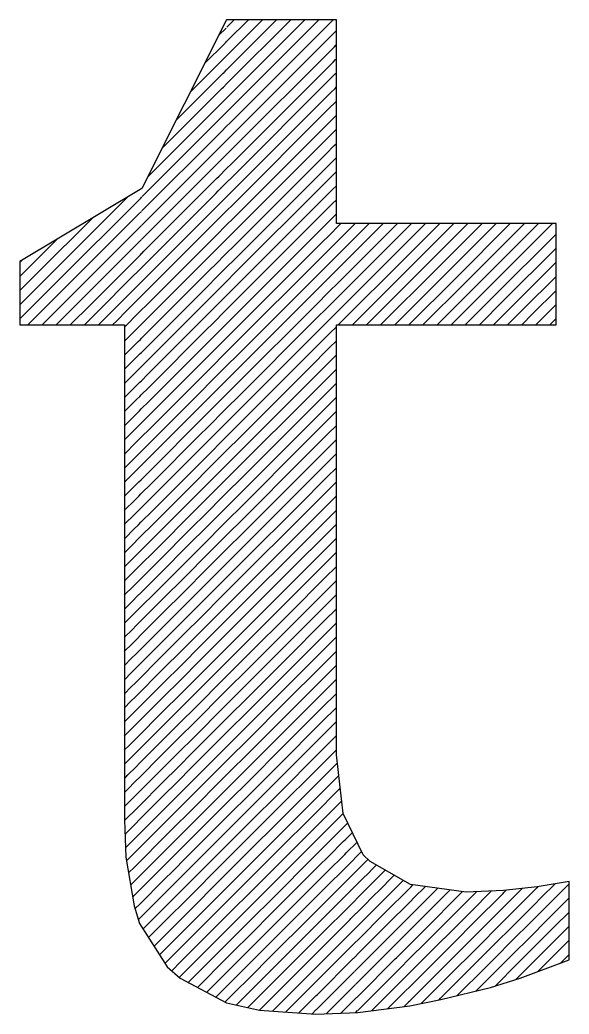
# Model space of a CAD drawing. Header units: metres. Extents: x 0 to 7795, y 0 to 4205.
# Drawn here: x 7338.15 to 7351.91, y 698.13 to 723.06 of the extents above; entities that cross this region are included whole.
import ezdxf

# ---------------------------------------------------------------- set-up
doc = ezdxf.new("R2010")
doc.units = ezdxf.units.M
doc.layers.add('MTH-CARIMBO-TXT1', color=1, linetype='Continuous')

msp = doc.modelspace()

# ---------------------------------------------------------------- linework, layer by layer
at = {"layer": 'MTH-CARIMBO-TXT1', "linetype": 'Continuous'}
for p, q in [((7343.331506, 722.869915), (7343.517215, 723.055624)), ((7343.342835, 722.52769), (7343.870768, 723.055624)), ((7343.354163, 722.185465), (7344.224322, 723.055624)), ((7343.365492, 721.843241), (7344.577875, 723.055624)), ((7343.37682, 721.501016), (7344.931429, 723.055624)), ((7343.388149, 721.158791), (7345.284982, 723.055624)), ((7343.399477, 720.816566), (7345.638535, 723.055624)), ((7343.410806, 720.474341), (7345.992089, 723.055624)), ((7343.131759, 722.670168), (7343.312503, 722.850912)), ((7343.422134, 720.132116), (7346.055424, 722.765406)), ((7346.055424, 722.765406), (7346.07233, 722.782312)), ((7342.774991, 721.959847), (7343.288811, 722.473666)), ((7343.297541, 722.482397), (7343.325359, 722.510215)), ((7343.325359, 722.510215), (7343.342835, 722.52769)), ((7343.433463, 719.789891), (7346.025617, 722.382045)), ((7346.025617, 722.382045), (7346.064854, 722.421283)), ((7346.064854, 722.421283), (7346.077989, 722.434417)), ((7343.279509, 722.110811), (7343.325359, 722.156661)), ((7343.325359, 722.156661), (7343.354163, 722.185465)), ((7342.418224, 721.249526), (7343.265119, 722.096421)), ((7343.265119, 722.096421), (7343.279509, 722.110811)), ((7343.444791, 719.447666), (7345.99581, 721.998685)), ((7345.99581, 721.998685), (7346.057379, 722.060254)), ((7346.057379, 722.060254), (7346.077989, 722.080864)), ((7342.061456, 720.539205), (7343.241427, 721.719176)), ((7343.241427, 721.719176), (7343.261476, 721.739225)), ((7343.261476, 721.739225), (7343.325359, 721.803108)), ((7343.325359, 721.803108), (7343.365492, 721.843241)), ((7345.966002, 721.615324), (7346.049904, 721.699226)), ((7346.049904, 721.699226), (7346.077989, 721.72731)), ((7343.243444, 721.367639), (7343.325359, 721.449554)), ((7343.325359, 721.449554), (7343.37682, 721.501016)), ((7343.456119, 719.105441), (7345.966002, 721.615324)), ((7341.704689, 719.828884), (7343.217736, 721.341931)), ((7343.217736, 721.341931), (7343.243444, 721.367639)), ((7343.325359, 721.096001), (7343.388149, 721.158791)), ((7343.467448, 718.763216), (7345.936195, 721.231964)), ((7345.936195, 721.231964), (7346.042429, 721.338197)), ((7346.042429, 721.338197), (7346.077989, 721.373757)), ((7341.347921, 719.118563), (7343.194044, 720.964686)), ((7343.194044, 720.964686), (7343.225412, 720.996054)), ((7343.225412, 720.996054), (7343.325359, 721.096001)), ((7345.906388, 720.848603), (7346.034953, 720.977168)), ((7346.034953, 720.977168), (7346.077989, 721.020204)), ((7343.207379, 720.624468), (7343.325359, 720.742448)), ((7343.325359, 720.742448), (7343.399477, 720.816566)), ((7343.478776, 718.420991), (7345.906388, 720.848603)), ((7346.027478, 720.616139), (7346.077989, 720.66665)), ((7341.21013, 718.627218), (7343.170352, 720.587441)), ((7343.170352, 720.587441), (7343.207379, 720.624468)), ((7343.189347, 720.252882), (7343.325359, 720.388894)), ((7343.325359, 720.388894), (7343.410806, 720.474341)), ((7343.490105, 718.078766), (7345.876581, 720.465243)), ((7345.876581, 720.465243), (7346.027478, 720.616139)), ((7341.221199, 718.284735), (7343.146661, 720.210196)), ((7343.146661, 720.210196), (7343.189347, 720.252882)), ((7343.325359, 720.035341), (7343.422134, 720.132116)), ((7345.846774, 720.081882), (7346.020003, 720.255111)), ((7346.020003, 720.255111), (7346.077989, 720.313097)), ((7343.122969, 719.832951), (7343.171314, 719.881296)), ((7343.171314, 719.881296), (7343.325359, 720.035341)), ((7343.501433, 717.736541), (7345.846774, 720.081882)), ((7345.816967, 719.698522), (7346.012527, 719.894082)), ((7346.012527, 719.894082), (7346.077989, 719.959544)), ((7341.232269, 717.942251), (7343.122969, 719.832951)), ((7343.153282, 719.50971), (7343.325359, 719.681787)), ((7343.325359, 719.681787), (7343.433463, 719.789891)), ((7343.512762, 717.394316), (7345.816967, 719.698522)), ((7341.243338, 717.599767), (7343.099277, 719.455706)), ((7343.099277, 719.455706), (7343.153282, 719.50971)), ((7343.325359, 719.328234), (7343.444791, 719.447666)), ((7345.78716, 719.315161), (7346.005052, 719.533053)), ((7346.005052, 719.533053), (7346.077989, 719.60599)), ((7343.075585, 719.07846), (7343.13525, 719.138125)), ((7343.13525, 719.138125), (7343.325359, 719.328234)), ((7343.52409, 717.052092), (7345.78716, 719.315161)), ((7345.757353, 718.931801), (7345.997577, 719.172025)), ((7345.997577, 719.172025), (7346.077989, 719.252437)), ((7341.254408, 717.257283), (7343.075585, 719.07846)), ((7343.117217, 718.766539), (7343.325359, 718.974681)), ((7343.325359, 718.974681), (7343.456119, 719.105441)), ((7343.535419, 716.709867), (7345.757353, 718.931801)), ((7345.990102, 718.810996), (7346.077989, 718.898883)), ((7341.265477, 716.914799), (7343.051894, 718.701215)), ((7343.051894, 718.701215), (7343.117217, 718.766539)), ((7343.325359, 718.621127), (7343.467448, 718.763216)), ((7345.727546, 718.54844), (7345.990102, 718.810996)), ((7338.817801, 716.588443), (7340.845839, 718.616481)), ((7339.037969, 716.455057), (7341.172509, 718.589597)), ((7341.172509, 718.589597), (7341.198377, 718.615465)), ((7343.028202, 718.32397), (7343.099185, 718.394953)), ((7343.099185, 718.394953), (7343.325359, 718.621127)), ((7343.325359, 718.267574), (7343.478776, 718.420991)), ((7343.546747, 716.367642), (7345.727546, 718.54844)), ((7345.697739, 718.16508), (7345.982626, 718.449967)), ((7345.982626, 718.449967), (7346.077989, 718.54533)), ((7339.258136, 716.321671), (7341.120382, 718.183918)), ((7341.120382, 718.183918), (7341.189703, 718.253238)), ((7341.201779, 718.265315), (7341.221199, 718.284735)), ((7341.276547, 716.572315), (7343.028202, 718.32397)), ((7343.081152, 718.023367), (7343.325359, 718.267574)), ((7343.558076, 716.025417), (7345.697739, 718.16508)), ((7345.975151, 718.088939), (7346.077989, 718.191777)), ((7338.597634, 716.721829), (7339.961956, 718.086151)), ((7341.068256, 717.778238), (7341.181029, 717.891011)), ((7341.181029, 717.891011), (7341.193684, 717.903666)), ((7341.200676, 717.910658), (7341.232269, 717.942251)), ((7341.287616, 716.229831), (7343.00451, 717.946725)), ((7343.00451, 717.946725), (7343.081152, 718.023367)), ((7343.06312, 717.651781), (7343.325359, 717.91402)), ((7343.325359, 717.91402), (7343.490105, 718.078766)), ((7345.667932, 717.781719), (7345.975151, 718.088939)), ((7346.077989, 717.838223), (7346.155678, 717.915912)), ((7346.155678, 717.915912), (7346.191555, 717.951789)), ((7346.397539, 717.80422), (7346.545108, 717.951789)), ((7346.639399, 717.692527), (7346.898662, 717.951789)), ((7346.88126, 717.580834), (7347.252215, 717.951789)), ((7347.123121, 717.469142), (7347.605769, 717.951789)), ((7347.364982, 717.357449), (7347.959322, 717.951789)), ((7347.606842, 717.245756), (7348.312875, 717.951789)), ((7347.848703, 717.134064), (7348.666429, 717.951789)), ((7348.090564, 717.022371), (7349.019982, 717.951789)), ((7348.332425, 716.910678), (7349.373536, 717.951789)), ((7348.574285, 716.798986), (7349.727089, 717.951789)), ((7348.816146, 716.687293), (7350.080642, 717.951789)), ((7349.058007, 716.575601), (7350.434196, 717.951789)), ((7349.299868, 716.463908), (7350.787749, 717.951789)), ((7349.541728, 716.352215), (7351.141303, 717.951789)), ((7349.783589, 716.240523), (7351.494856, 717.951789)), ((7339.478303, 716.188285), (7341.068256, 717.778238)), ((7342.980819, 717.56948), (7343.06312, 717.651781)), ((7343.325359, 717.560467), (7343.501433, 717.736541)), ((7343.569404, 715.683192), (7345.667932, 717.781719)), ((7345.638124, 717.398359), (7345.967676, 717.72791)), ((7345.967676, 717.72791), (7346.077989, 717.838223)), ((7346.077989, 717.48467), (7346.397539, 717.80422)), ((7346.077989, 717.131116), (7346.639399, 717.692527)), ((7350.02545, 716.12883), (7351.583249, 717.686629)), ((7338.377467, 716.855216), (7339.078072, 717.555821)), ((7341.016129, 717.372558), (7341.172356, 717.528784)), ((7341.172356, 717.528784), (7341.189887, 717.546315)), ((7341.199572, 717.556), (7341.243338, 717.599767)), ((7341.298686, 715.887347), (7342.980819, 717.56948)), ((7343.045088, 717.280196), (7343.325359, 717.560467)), ((7343.325359, 717.206914), (7343.512762, 717.394316)), ((7343.580733, 715.340967), (7345.638124, 717.398359)), ((7345.9602, 717.366881), (7346.077989, 717.48467)), ((7346.077989, 716.777563), (7346.88126, 717.580834)), ((7346.077989, 716.42401), (7347.123121, 717.469142)), ((7339.698471, 716.054899), (7341.016129, 717.372558)), ((7340.964003, 716.966878), (7341.163682, 717.166557)), ((7341.163682, 717.166557), (7341.186089, 717.188964)), ((7341.186089, 717.188964), (7341.198468, 717.201343)), ((7341.198468, 717.201343), (7341.254408, 717.257283)), ((7341.309755, 715.544864), (7342.957127, 717.192235)), ((7342.957127, 717.192235), (7343.045088, 717.280196)), ((7343.027055, 716.90861), (7343.325359, 717.206914)), ((7345.608317, 717.014998), (7345.9602, 717.366881)), ((7346.077989, 716.070456), (7347.364982, 717.357449)), ((7346.077989, 715.716903), (7347.606842, 717.245756)), ((7350.267311, 716.017137), (7351.583249, 717.333075)), ((7338.145063, 716.976365), (7338.157299, 716.988602)), ((7338.157299, 716.988602), (7338.194189, 717.025491)), ((7339.918638, 715.921513), (7340.964003, 716.966878)), ((7341.197365, 716.846686), (7341.265477, 716.914799)), ((7342.933435, 716.81499), (7343.027055, 716.90861)), ((7343.325359, 716.85336), (7343.52409, 717.052092)), ((7343.592061, 714.998742), (7345.608317, 717.014998)), ((7345.57851, 716.631638), (7345.952725, 717.005853)), ((7345.952725, 717.005853), (7346.077989, 717.131116)), ((7346.124069, 715.40943), (7347.848703, 717.134064)), ((7346.477623, 715.40943), (7348.090564, 717.022371)), ((7346.831176, 715.40943), (7348.332425, 716.910678)), ((7350.509171, 715.905445), (7351.583249, 716.979522)), ((7338.145063, 716.622811), (7338.377467, 716.855216)), ((7338.145063, 716.269258), (7338.597634, 716.721829)), ((7340.911877, 716.561198), (7341.155009, 716.80433)), ((7341.155009, 716.80433), (7341.182292, 716.831613)), ((7341.182292, 716.831613), (7341.197365, 716.846686)), ((7341.320825, 715.20238), (7342.933435, 716.81499)), ((7343.009023, 716.537024), (7343.325359, 716.85336)), ((7343.325359, 716.499807), (7343.535419, 716.709867)), ((7345.548703, 716.248277), (7345.94525, 716.644824)), ((7345.94525, 716.644824), (7346.077989, 716.777563)), ((7347.184729, 715.40943), (7348.574285, 716.798986)), ((7347.538283, 715.40943), (7348.816146, 716.687293)), ((7338.145063, 715.915705), (7338.817801, 716.588443)), ((7338.145063, 715.562151), (7339.037969, 716.455057)), ((7340.138805, 715.788127), (7340.911877, 716.561198)), ((7340.85975, 716.155518), (7341.146335, 716.442103)), ((7341.146335, 716.442103), (7341.178494, 716.474262)), ((7341.178494, 716.474262), (7341.196261, 716.492029)), ((7341.196261, 716.492029), (7341.276547, 716.572315)), ((7341.331895, 714.859896), (7342.909743, 716.437745)), ((7342.909743, 716.437745), (7343.009023, 716.537024)), ((7342.99099, 716.165438), (7343.325359, 716.499807)), ((7343.603389, 714.656517), (7345.57851, 716.631638)), ((7345.937775, 716.283795), (7346.077989, 716.42401)), ((7347.891836, 715.40943), (7349.058007, 716.575601)), ((7348.24539, 715.40943), (7349.299868, 716.463908)), ((7350.751032, 715.793752), (7351.583249, 716.625968)), ((7338.345895, 715.40943), (7339.258136, 716.321671)), ((7338.699448, 715.40943), (7339.478303, 716.188285)), ((7340.358973, 715.654741), (7340.85975, 716.155518)), ((7341.195157, 716.137372), (7341.287616, 716.229831)), ((7342.886052, 716.0605), (7342.99099, 716.165438)), ((7342.972958, 715.793852), (7343.325359, 716.146253)), ((7343.325359, 716.146253), (7343.546747, 716.367642)), ((7343.614718, 714.314292), (7345.548703, 716.248277)), ((7345.518896, 715.864917), (7345.937775, 716.283795)), ((7348.598943, 715.40943), (7349.541728, 716.352215)), ((7348.952496, 715.40943), (7349.783589, 716.240523)), ((7350.992893, 715.682059), (7351.583249, 716.272415)), ((7339.053001, 715.40943), (7339.698471, 716.054899)), ((7339.406555, 715.40943), (7339.918638, 715.921513)), ((7340.807624, 715.749838), (7341.137661, 716.079876)), ((7341.137661, 716.079876), (7341.174696, 716.116911)), ((7341.174696, 716.116911), (7341.195157, 716.137372)), ((7341.342964, 714.517412), (7342.886052, 716.0605)), ((7343.325359, 715.7927), (7343.558076, 716.025417)), ((7345.489089, 715.481556), (7345.930299, 715.922767)), ((7345.930299, 715.922767), (7346.077989, 716.070456)), ((7349.30605, 715.40943), (7350.02545, 716.12883)), ((7349.659603, 715.40943), (7350.267311, 716.017137)), ((7350.013157, 715.40943), (7350.509171, 715.905445)), ((7351.234754, 715.570367), (7351.583249, 715.918862)), ((7339.760108, 715.40943), (7340.138805, 715.788127)), ((7340.113662, 715.40943), (7340.358973, 715.654741)), ((7340.57914, 715.521355), (7340.807624, 715.749838)), ((7340.764047, 715.352708), (7341.128988, 715.717649)), ((7341.128988, 715.717649), (7341.170899, 715.75956)), ((7341.170899, 715.75956), (7341.194053, 715.782715)), ((7341.194053, 715.782715), (7341.298686, 715.887347)), ((7341.354034, 714.174928), (7342.86236, 715.683254)), ((7342.86236, 715.683254), (7342.972958, 715.793852)), ((7342.954926, 715.422267), (7343.325359, 715.7927)), ((7343.325359, 715.439147), (7343.569404, 715.683192)), ((7343.626046, 713.972067), (7345.518896, 715.864917)), ((7345.922824, 715.561738), (7346.077989, 715.716903)), ((7350.36671, 715.40943), (7350.751032, 715.793752)), ((7350.720263, 715.40943), (7350.992893, 715.682059)), ((7340.467215, 715.40943), (7340.57914, 715.521355)), ((7341.120314, 715.355422), (7341.167101, 715.402209)), ((7341.167101, 715.402209), (7341.19295, 715.428058)), ((7341.19295, 715.428058), (7341.309755, 715.544864)), ((7342.838668, 715.306009), (7342.954926, 715.422267)), ((7342.936893, 715.050681), (7343.325359, 715.439147)), ((7343.637375, 713.629842), (7345.489089, 715.481556)), ((7345.459282, 715.098196), (7345.922824, 715.561738)), ((7351.073817, 715.40943), (7351.234754, 715.570367)), ((7351.42737, 715.40943), (7351.476614, 715.458674)), ((7351.476614, 715.458674), (7351.583249, 715.565308)), ((7340.765057, 715.000165), (7341.120314, 715.355422)), ((7341.191846, 715.073401), (7341.320825, 715.20238)), ((7341.365103, 713.832444), (7342.838668, 715.306009)), ((7343.325359, 715.085593), (7343.580733, 715.340967)), ((7345.429475, 714.714835), (7345.915349, 715.200709)), ((7345.915349, 715.200709), (7346.077989, 715.363349)), ((7340.766067, 714.647622), (7341.11164, 714.993195)), ((7341.11164, 714.993195), (7341.163304, 715.044858)), ((7341.163304, 715.044858), (7341.191846, 715.073401)), ((7341.376173, 713.48996), (7342.814976, 714.928764)), ((7342.814976, 714.928764), (7342.936893, 715.050681)), ((7342.918861, 714.679095), (7343.325359, 715.085593)), ((7343.325359, 714.73204), (7343.592061, 714.998742)), ((7343.648703, 713.287617), (7345.459282, 715.098196)), ((7345.907873, 714.839681), (7346.077989, 715.009796)), ((7341.102967, 714.630968), (7341.159506, 714.687507)), ((7341.159506, 714.687507), (7341.190742, 714.718744)), ((7341.190742, 714.718744), (7341.331895, 714.859896)), ((7342.791285, 714.551519), (7342.918861, 714.679095)), ((7342.900828, 714.307509), (7343.325359, 714.73204)), ((7343.325359, 714.378487), (7343.603389, 714.656517)), ((7343.660032, 712.945392), (7345.429475, 714.714835)), ((7345.399668, 714.331475), (7345.907873, 714.839681)), ((7345.900398, 714.478652), (7346.077989, 714.656243)), ((7340.767077, 714.295078), (7341.102967, 714.630968)), ((7341.189639, 714.364087), (7341.342964, 714.517412)), ((7341.387242, 713.147476), (7342.791285, 714.551519)), ((7345.369861, 713.948115), (7345.900398, 714.478652)), ((7340.768087, 713.942535), (7341.094293, 714.268741)), ((7341.094293, 714.268741), (7341.155709, 714.330157)), ((7341.155709, 714.330157), (7341.189639, 714.364087)), ((7341.188535, 714.009429), (7341.354034, 714.174928)), ((7341.398312, 712.804993), (7342.767593, 714.174274)), ((7342.767593, 714.174274), (7342.900828, 714.307509)), ((7342.882796, 713.935924), (7343.325359, 714.378487)), ((7343.325359, 714.024933), (7343.614718, 714.314292)), ((7343.67136, 712.603167), (7345.399668, 714.331475)), ((7345.892923, 714.117623), (7346.077989, 714.302689)), ((7340.769097, 713.589992), (7341.08562, 713.906514)), ((7341.08562, 713.906514), (7341.151911, 713.972806)), ((7341.151911, 713.972806), (7341.188535, 714.009429)), ((7342.743901, 713.797029), (7342.882796, 713.935924)), ((7342.864764, 713.564338), (7343.325359, 714.024933)), ((7343.325359, 713.67138), (7343.626046, 713.972067)), ((7343.682689, 712.260943), (7345.369861, 713.948115)), ((7345.340054, 713.564754), (7345.892923, 714.117623)), ((7345.885448, 713.756595), (7346.077989, 713.949136)), ((7341.148114, 713.615455), (7341.187431, 713.654772)), ((7341.187431, 713.654772), (7341.365103, 713.832444)), ((7341.409381, 712.462509), (7342.743901, 713.797029)), ((7342.846731, 713.192752), (7343.325359, 713.67138)), ((7345.310247, 713.181394), (7345.885448, 713.756595)), ((7340.770107, 713.237449), (7341.076946, 713.544287)), ((7341.076946, 713.544287), (7341.148114, 713.615455)), ((7341.186328, 713.300115), (7341.376173, 713.48996)), ((7341.420451, 712.120025), (7342.72021, 713.419784)), ((7342.72021, 713.419784), (7342.864764, 713.564338)), ((7343.325359, 713.317826), (7343.637375, 713.629842)), ((7343.694017, 711.918718), (7345.340054, 713.564754)), ((7345.877972, 713.395566), (7346.077989, 713.595582)), ((7340.771118, 712.884905), (7341.068272, 713.18206)), ((7341.068272, 713.18206), (7341.144316, 713.258104)), ((7341.144316, 713.258104), (7341.186328, 713.300115)), ((7342.696518, 713.042539), (7342.846731, 713.192752)), ((7342.828699, 712.821166), (7343.325359, 713.317826)), ((7343.325359, 712.964273), (7343.648703, 713.287617)), ((7343.705346, 711.576493), (7345.310247, 713.181394)), ((7345.280439, 712.798033), (7345.877972, 713.395566)), ((7345.870497, 713.034537), (7346.077989, 713.242029)), ((7341.059599, 712.819833), (7341.140518, 712.900753)), ((7341.140518, 712.900753), (7341.185224, 712.945458)), ((7341.185224, 712.945458), (7341.387242, 713.147476)), ((7341.43152, 711.777541), (7342.696518, 713.042539)), ((7342.810666, 712.44958), (7343.325359, 712.964273)), ((7343.325359, 712.61072), (7343.660032, 712.945392)), ((7345.250632, 712.414673), (7345.870497, 713.034537)), ((7340.772128, 712.532362), (7341.059599, 712.819833)), ((7341.18412, 712.590801), (7341.398312, 712.804993)), ((7341.44259, 711.435057), (7342.672826, 712.665294)), ((7342.672826, 712.665294), (7342.828699, 712.821166)), ((7343.716674, 711.234268), (7345.280439, 712.798033)), ((7345.220825, 712.031312), (7345.863022, 712.673509)), ((7345.863022, 712.673509), (7346.077989, 712.888476)), ((7340.773138, 712.179819), (7341.050925, 712.457606)), ((7341.050925, 712.457606), (7341.136721, 712.543402)), ((7341.136721, 712.543402), (7341.18412, 712.590801)), ((7341.183016, 712.236144), (7341.409381, 712.462509)), ((7342.649134, 712.288048), (7342.810666, 712.44958)), ((7342.792634, 712.077995), (7343.325359, 712.61072)), ((7343.325359, 712.257166), (7343.67136, 712.603167)), ((7343.728003, 710.892043), (7345.250632, 712.414673)), ((7345.855546, 712.31248), (7346.077989, 712.534922)), ((7341.042251, 712.095379), (7341.132923, 712.186051)), ((7341.132923, 712.186051), (7341.183016, 712.236144)), ((7341.453659, 711.092573), (7342.649134, 712.288048)), ((7342.774602, 711.706409), (7343.325359, 712.257166)), ((7343.325359, 711.903613), (7343.682689, 712.260943)), ((7345.191018, 711.647952), (7345.855546, 712.31248)), ((7345.848071, 711.951451), (7346.077989, 712.181369)), ((7340.774148, 711.827276), (7341.042251, 712.095379)), ((7341.181913, 711.881487), (7341.420451, 712.120025)), ((7341.464729, 710.750089), (7342.625443, 711.910803)), ((7342.625443, 711.910803), (7342.792634, 712.077995)), ((7342.756569, 711.334823), (7343.325359, 711.903613)), ((7343.325359, 711.550059), (7343.694017, 711.918718)), ((7343.739331, 710.549818), (7345.220825, 712.031312)), ((7345.161211, 711.264591), (7345.848071, 711.951451)), ((7340.763884, 711.817012), (7340.774148, 711.827276)), ((7340.775158, 711.474732), (7341.033578, 711.733152)), ((7341.033578, 711.733152), (7341.129126, 711.8287)), ((7341.129126, 711.8287), (7341.181913, 711.881487)), ((7341.180809, 711.52683), (7341.43152, 711.777541)), ((7342.601751, 711.533558), (7342.774602, 711.706409)), ((7345.840596, 711.590423), (7346.077989, 711.827816)), ((7340.763884, 711.463458), (7340.775158, 711.474732)), ((7341.024904, 711.370925), (7341.125328, 711.471349)), ((7341.125328, 711.471349), (7341.180809, 711.52683)), ((7341.179705, 711.172173), (7341.44259, 711.435057)), ((7341.475798, 710.407605), (7342.601751, 711.533558)), ((7342.738537, 710.963237), (7343.325359, 711.550059)), ((7343.325359, 711.196506), (7343.705346, 711.576493)), ((7343.750659, 710.207593), (7345.191018, 711.647952)), ((7345.131404, 710.881231), (7345.840596, 711.590423)), ((7345.833121, 711.229394), (7346.077989, 711.474262)), ((7340.776168, 711.122189), (7341.024904, 711.370925)), ((7341.121531, 711.113998), (7341.179705, 711.172173)), ((7341.486868, 710.065121), (7342.578059, 711.156313)), ((7342.578059, 711.156313), (7342.756569, 711.334823)), ((7342.720504, 710.591651), (7343.325359, 711.196506)), ((7343.325359, 710.842953), (7343.716674, 711.234268)), ((7343.761988, 709.865368), (7345.161211, 711.264591)), ((7345.101597, 710.49787), (7345.833121, 711.229394)), ((7340.763884, 711.109905), (7340.776168, 711.122189)), ((7340.777179, 710.769646), (7341.016231, 711.008698)), ((7341.016231, 711.008698), (7341.121531, 711.113998)), ((7341.178602, 710.817516), (7341.453659, 711.092573)), ((7342.554368, 710.779068), (7342.738537, 710.963237)), ((7345.825645, 710.868365), (7346.077989, 711.120709)), ((7340.763884, 710.756351), (7340.777179, 710.769646)), ((7341.007557, 710.646471), (7341.117733, 710.756647)), ((7341.117733, 710.756647), (7341.178602, 710.817516)), ((7341.177498, 710.462859), (7341.464729, 710.750089)), ((7341.497937, 709.722638), (7342.554368, 710.779068)), ((7342.702472, 710.220066), (7343.325359, 710.842953)), ((7343.325359, 710.489399), (7343.728003, 710.892043)), ((7343.773316, 709.523143), (7345.131404, 710.881231)), ((7345.07179, 710.11451), (7345.825645, 710.868365)), ((7345.81817, 710.507337), (7346.077989, 710.767155)), ((7340.763884, 710.402798), (7340.778189, 710.417103)), ((7340.778189, 710.417103), (7341.007557, 710.646471)), ((7341.113935, 710.399296), (7341.177498, 710.462859)), ((7342.530676, 710.401823), (7342.720504, 710.591651)), ((7342.684439, 709.84848), (7343.325359, 710.489399)), ((7343.325359, 710.135846), (7343.739331, 710.549818)), ((7343.784645, 709.180918), (7345.101597, 710.49787)), ((7345.041983, 709.731149), (7345.81817, 710.507337)), ((7345.810695, 710.146308), (7346.077989, 710.413602)), ((7340.779199, 710.064559), (7340.998883, 710.284244)), ((7340.998883, 710.284244), (7341.113935, 710.399296)), ((7341.176394, 710.108201), (7341.475798, 710.407605)), ((7341.509007, 709.380154), (7342.530676, 710.401823)), ((7342.506984, 710.024578), (7342.702472, 710.220066)), ((7343.325359, 709.782292), (7343.750659, 710.207593)), ((7340.763884, 710.049245), (7340.779199, 710.064559)), ((7340.780209, 709.712016), (7340.99021, 709.922017)), ((7340.99021, 709.922017), (7341.110138, 710.041945)), ((7341.110138, 710.041945), (7341.176394, 710.108201)), ((7341.17529, 709.753544), (7341.486868, 710.065121)), ((7341.520076, 709.03767), (7342.506984, 710.024578)), ((7342.666407, 709.476894), (7343.325359, 710.135846)), ((7343.795973, 708.838693), (7345.07179, 710.11451)), ((7345.012176, 709.347789), (7345.810695, 710.146308)), ((7345.803219, 709.785279), (7346.077989, 710.060049)), ((7340.763884, 709.695691), (7340.780209, 709.712016)), ((7340.981536, 709.55979), (7341.10634, 709.684594)), ((7341.10634, 709.684594), (7341.17529, 709.753544)), ((7341.174187, 709.398887), (7341.497937, 709.722638)), ((7342.483292, 709.647333), (7342.684439, 709.84848)), ((7342.648375, 709.105308), (7343.325359, 709.782292)), ((7343.325359, 709.428739), (7343.761988, 709.865368)), ((7343.807302, 708.496468), (7345.041983, 709.731149)), ((7344.982369, 708.964428), (7345.803219, 709.785279)), ((7345.795744, 709.42425), (7346.077989, 709.706495)), ((7340.781219, 709.359473), (7340.981536, 709.55979)), ((7341.531146, 708.695186), (7342.483292, 709.647333)), ((7342.459601, 709.270088), (7342.666407, 709.476894)), ((7342.630342, 708.733722), (7343.325359, 709.428739)), ((7343.325359, 709.075186), (7343.773316, 709.523143)), ((7344.952561, 708.581068), (7345.795744, 709.42425)), ((7340.763884, 709.342138), (7340.781219, 709.359473)), ((7340.782229, 709.00693), (7340.972862, 709.197563)), ((7340.972862, 709.197563), (7341.102543, 709.327243)), ((7341.102543, 709.327243), (7341.174187, 709.398887)), ((7341.173083, 709.04423), (7341.509007, 709.380154)), ((7341.542215, 708.352702), (7342.459601, 709.270088)), ((7343.325359, 708.721632), (7343.784645, 709.180918)), ((7343.81863, 708.154243), (7345.012176, 709.347789)), ((7345.788269, 709.063222), (7346.077989, 709.352942)), ((7340.763884, 708.988584), (7340.782229, 709.00693)), ((7340.964189, 708.835336), (7341.098745, 708.969892)), ((7341.098745, 708.969892), (7341.173083, 709.04423)), ((7341.171979, 708.689573), (7341.520076, 709.03767)), ((7342.435909, 708.892842), (7342.648375, 709.105308)), ((7342.61231, 708.362137), (7343.325359, 709.075186)), ((7343.829959, 707.812018), (7344.982369, 708.964428)), ((7344.922754, 708.197707), (7345.788269, 709.063222)), ((7345.780794, 708.702193), (7346.077989, 708.999388)), ((7340.783239, 708.654386), (7340.964189, 708.835336)), ((7341.094948, 708.612541), (7341.171979, 708.689573)), ((7341.170876, 708.334916), (7341.531146, 708.695186)), ((7341.553285, 708.010218), (7342.435909, 708.892842)), ((7342.412217, 708.515597), (7342.630342, 708.733722)), ((7342.594277, 707.990551), (7343.325359, 708.721632)), ((7343.325359, 708.368079), (7343.795973, 708.838693)), ((7344.892947, 707.814347), (7345.780794, 708.702193)), ((7340.763884, 708.635031), (7340.783239, 708.654386)), ((7340.78425, 708.301843), (7340.955515, 708.473109)), ((7340.955515, 708.473109), (7341.094948, 708.612541)), ((7341.564354, 707.667734), (7342.412217, 708.515597)), ((7343.325359, 708.014526), (7343.807302, 708.496468)), ((7343.841287, 707.469794), (7344.952561, 708.581068)), ((7345.773318, 708.341164), (7346.077989, 708.645835)), ((7340.763884, 708.281478), (7340.78425, 708.301843)), ((7340.946842, 708.110882), (7341.09115, 708.25519)), ((7341.09115, 708.25519), (7341.170876, 708.334916)), ((7341.169772, 707.980259), (7341.542215, 708.352702)), ((7342.388525, 708.138352), (7342.61231, 708.362137)), ((7342.576245, 707.618965), (7343.325359, 708.368079)), ((7343.852616, 707.127569), (7344.922754, 708.197707)), ((7344.86314, 707.430986), (7345.773318, 708.341164)), ((7345.765843, 707.980136), (7346.077989, 708.292282)), ((7340.763884, 707.927924), (7340.78526, 707.9493)), ((7340.78526, 707.9493), (7340.946842, 708.110882)), ((7341.087352, 707.897839), (7341.169772, 707.980259)), ((7341.168668, 707.625602), (7341.553285, 708.010218)), ((7341.575424, 707.32525), (7342.388525, 708.138352)), ((7342.364834, 707.761107), (7342.594277, 707.990551)), ((7342.558213, 707.247379), (7343.325359, 708.014526)), ((7343.325359, 707.660972), (7343.81863, 708.154243)), ((7344.833333, 707.047626), (7345.765843, 707.980136)), ((7345.758368, 707.619107), (7346.077989, 707.938728)), ((7340.78627, 707.596757), (7340.938168, 707.748655)), ((7340.938168, 707.748655), (7341.087352, 707.897839)), ((7341.167565, 707.270945), (7341.564354, 707.667734)), ((7341.586493, 706.982767), (7342.364834, 707.761107)), ((7343.325359, 707.307419), (7343.829959, 707.812018)), ((7343.863944, 706.785344), (7344.892947, 707.814347)), ((7340.763884, 707.574371), (7340.78627, 707.596757)), ((7340.929494, 707.386428), (7341.083555, 707.540488)), ((7341.083555, 707.540488), (7341.168668, 707.625602)), ((7342.341142, 707.383862), (7342.576245, 707.618965)), ((7342.54018, 706.875793), (7343.325359, 707.660972)), ((7343.325359, 706.953865), (7343.841287, 707.469794)), ((7343.875273, 706.443119), (7344.86314, 707.430986)), ((7344.803526, 706.664265), (7345.758368, 707.619107)), ((7345.750892, 707.258078), (7346.077989, 707.585175)), ((7340.763884, 707.220817), (7340.78728, 707.244214)), ((7340.78728, 707.244214), (7340.929494, 707.386428)), ((7340.920821, 707.024201), (7341.079757, 707.183137)), ((7341.079757, 707.183137), (7341.167565, 707.270945)), ((7341.166461, 706.916288), (7341.575424, 707.32525)), ((7341.597563, 706.640283), (7342.341142, 707.383862)), ((7342.31745, 707.006617), (7342.558213, 707.247379)), ((7342.522148, 706.504208), (7343.325359, 707.307419)), ((7344.773719, 706.280905), (7345.750892, 707.258078)), ((7345.743417, 706.89705), (7346.077989, 707.231621)), ((7340.78829, 706.89167), (7340.920821, 707.024201)), ((7341.165357, 706.56163), (7341.586493, 706.982767)), ((7341.608632, 706.297799), (7342.31745, 707.006617)), ((7342.504115, 706.132622), (7343.325359, 706.953865)), ((7343.325359, 706.600312), (7343.852616, 707.127569)), ((7343.886601, 706.100894), (7344.833333, 707.047626)), ((7340.763884, 706.867264), (7340.78829, 706.89167)), ((7340.912147, 706.661974), (7341.07596, 706.825786)), ((7341.07596, 706.825786), (7341.166461, 706.916288)), ((7342.293759, 706.629372), (7342.54018, 706.875793)), ((7343.325359, 706.246759), (7343.863944, 706.785344)), ((7344.743912, 705.897544), (7345.743417, 706.89705)), ((7345.735942, 706.536021), (7346.077989, 706.878068)), ((7340.763884, 706.513711), (7340.7893, 706.539127)), ((7340.7893, 706.539127), (7340.912147, 706.661974)), ((7340.903473, 706.299747), (7341.072162, 706.468435)), ((7341.072162, 706.468435), (7341.165357, 706.56163)), ((7341.164253, 706.206973), (7341.597563, 706.640283)), ((7341.619702, 705.955315), (7342.293759, 706.629372)), ((7342.270067, 706.252127), (7342.522148, 706.504208)), ((7342.486083, 705.761036), (7343.325359, 706.600312)), ((7343.325359, 705.893205), (7343.875273, 706.443119)), ((7343.897929, 705.758669), (7344.803526, 706.664265)), ((7344.714105, 705.514184), (7345.735942, 706.536021)), ((7345.728467, 706.174992), (7346.077989, 706.524515)), ((7340.763884, 706.160157), (7340.79031, 706.186584)), ((7340.79031, 706.186584), (7340.903473, 706.299747)), ((7341.068365, 706.111085), (7341.164253, 706.206973)), ((7341.16315, 705.852316), (7341.608632, 706.297799)), ((7341.630771, 705.612831), (7342.270067, 706.252127)), ((7342.468051, 705.38945), (7343.325359, 706.246759)), ((7343.909258, 705.416444), (7344.773719, 706.280905)), ((7344.684298, 705.130823), (7345.728467, 706.174992)), ((7345.720991, 705.813964), (7346.077989, 706.170961)), ((7340.791321, 705.834041), (7340.8948, 705.93752)), ((7340.8948, 705.93752), (7341.068365, 706.111085)), ((7341.162046, 705.497659), (7341.619702, 705.955315)), ((7342.246375, 705.874882), (7342.504115, 706.132622)), ((7343.325359, 705.539652), (7343.886601, 706.100894)), ((7340.763884, 705.806604), (7340.791321, 705.834041)), ((7340.886126, 705.575293), (7341.064567, 705.753734)), ((7341.064567, 705.753734), (7341.16315, 705.852316)), ((7341.641841, 705.270347), (7342.246375, 705.874882)), ((7342.222683, 705.497636), (7342.486083, 705.761036)), ((7342.450018, 705.017864), (7343.325359, 705.893205)), ((7343.325359, 705.186098), (7343.897929, 705.758669)), ((7343.920586, 705.074219), (7344.743912, 705.897544)), ((7344.654491, 704.747463), (7345.720991, 705.813964)), ((7345.713516, 705.452935), (7346.077989, 705.817408)), ((7340.763884, 705.453051), (7340.792331, 705.481497)), ((7340.792331, 705.481497), (7340.886126, 705.575293)), ((7341.060769, 705.396383), (7341.162046, 705.497659)), ((7341.160942, 705.143002), (7341.630771, 705.612831)), ((7341.65291, 704.927863), (7342.222683, 705.497636)), ((7342.431986, 704.646279), (7343.325359, 705.539652)), ((7343.931915, 704.731994), (7344.714105, 705.514184)), ((7344.624683, 704.364103), (7345.713516, 705.452935)), ((7345.706041, 705.091906), (7346.077989, 705.463854)), ((7340.793341, 705.128954), (7340.877453, 705.213066)), ((7340.877453, 705.213066), (7341.060769, 705.396383)), ((7341.159839, 704.788345), (7341.641841, 705.270347)), ((7342.198992, 705.120391), (7342.468051, 705.38945)), ((7342.413953, 704.274693), (7343.325359, 705.186098)), ((7343.325359, 704.832545), (7343.909258, 705.416444)), ((7340.763884, 705.099497), (7340.793341, 705.128954)), ((7340.868779, 704.850839), (7341.056972, 705.039032)), ((7341.056972, 705.039032), (7341.160942, 705.143002)), ((7341.158735, 704.433688), (7341.65291, 704.927863)), ((7341.66398, 704.585379), (7342.198992, 705.120391)), ((7342.1753, 704.743146), (7342.450018, 705.017864)), ((7343.325359, 704.478992), (7343.920586, 705.074219)), ((7343.943243, 704.389769), (7344.684298, 705.130823)), ((7344.594876, 703.980742), (7345.706041, 705.091906)), ((7345.698565, 704.730878), (7346.077989, 705.110301)), ((7340.763884, 704.745944), (7340.794351, 704.776411)), ((7340.794351, 704.776411), (7340.868779, 704.850839)), ((7340.860105, 704.488612), (7341.053174, 704.681681)), ((7341.053174, 704.681681), (7341.159839, 704.788345)), ((7341.675049, 704.242895), (7342.1753, 704.743146)), ((7342.395921, 703.903107), (7343.325359, 704.832545)), ((7343.325359, 704.125438), (7343.931915, 704.731994)), ((7343.954572, 704.047544), (7344.654491, 704.747463)), ((7344.565069, 703.597382), (7345.698565, 704.730878)), ((7345.69109, 704.369849), (7346.077989, 704.756748)), ((7340.795361, 704.423868), (7340.860105, 704.488612)), ((7341.049377, 704.32433), (7341.158735, 704.433688)), ((7341.157631, 704.079031), (7341.66398, 704.585379)), ((7342.151608, 704.365901), (7342.431986, 704.646279)), ((7342.377889, 703.531521), (7343.325359, 704.478992)), ((7340.763884, 704.39239), (7340.795361, 704.423868)), ((7340.851432, 704.126385), (7341.049377, 704.32433)), ((7341.156528, 703.724374), (7341.675049, 704.242895)), ((7341.686119, 703.900412), (7342.151608, 704.365901)), ((7342.127917, 703.988656), (7342.413953, 704.274693)), ((7343.325359, 703.771885), (7343.943243, 704.389769)), ((7343.9659, 703.705319), (7344.624683, 704.364103)), ((7344.535262, 703.214021), (7345.69109, 704.369849)), ((7345.683615, 704.00882), (7346.058571, 704.383777)), ((7346.058571, 704.383777), (7346.09521, 704.420415)), ((7340.763884, 704.038837), (7340.796371, 704.071324)), ((7340.796371, 704.071324), (7340.851432, 704.126385)), ((7340.842758, 703.764158), (7341.045579, 703.966979)), ((7341.045579, 703.966979), (7341.157631, 704.079031)), ((7341.697188, 703.557928), (7342.127917, 703.988656)), ((7342.359856, 703.159935), (7343.325359, 704.125438)), ((7343.325359, 703.418331), (7343.954572, 704.047544)), ((7343.977229, 703.363094), (7344.594876, 703.980742)), ((7344.505455, 702.830661), (7345.683615, 704.00882)), ((7345.67614, 703.647792), (7346.028073, 703.999725)), ((7346.028073, 703.999725), (7346.122258, 704.09391)), ((7346.122258, 704.09391), (7346.138546, 704.110198)), ((7340.763884, 703.685284), (7340.797382, 703.718781)), ((7340.797382, 703.718781), (7340.842758, 703.764158)), ((7341.041782, 703.609628), (7341.156528, 703.724374)), ((7341.155424, 703.369717), (7341.686119, 703.900412)), ((7342.104225, 703.611411), (7342.395921, 703.903107)), ((7342.341824, 702.78835), (7343.325359, 703.771885)), ((7343.325359, 703.064778), (7343.9659, 703.705319)), ((7345.997575, 703.615673), (7346.149305, 703.767404)), ((7346.149305, 703.767404), (7346.175546, 703.793644)), ((7340.834085, 703.401931), (7341.041782, 703.609628)), ((7341.15432, 703.01506), (7341.697188, 703.557928)), ((7341.708258, 703.215444), (7342.104225, 703.611411)), ((7342.080533, 703.234166), (7342.377889, 703.531521)), ((7343.988557, 703.020869), (7344.565069, 703.597382)), ((7344.475648, 702.4473), (7345.67614, 703.647792)), ((7345.668664, 703.286763), (7345.997575, 703.615673)), ((7345.967076, 703.231622), (7346.176353, 703.440898)), ((7346.176353, 703.440898), (7346.212545, 703.477091)), ((7340.763884, 703.33173), (7340.798392, 703.366238)), ((7340.798392, 703.366238), (7340.834085, 703.401931)), ((7340.825411, 703.039704), (7341.037984, 703.252277)), ((7341.037984, 703.252277), (7341.155424, 703.369717)), ((7341.153216, 702.660402), (7341.708258, 703.215444)), ((7341.719327, 702.87296), (7342.080533, 703.234166)), ((7342.323791, 702.416764), (7343.325359, 703.418331)), ((7343.325359, 702.711225), (7343.977229, 703.363094)), ((7343.999886, 702.678645), (7344.535262, 703.214021)), ((7344.445841, 702.06394), (7345.668664, 703.286763)), ((7345.661189, 702.925734), (7345.967076, 703.231622)), ((7340.764876, 702.979169), (7340.799402, 703.013695)), ((7340.799402, 703.013695), (7340.825411, 703.039704)), ((7341.034187, 702.894926), (7341.15432, 703.01506)), ((7342.056841, 702.856921), (7342.359856, 703.159935)), ((7342.305759, 702.045178), (7343.325359, 703.064778)), ((7343.325359, 702.357671), (7343.988557, 703.020869)), ((7345.936578, 702.84757), (7346.203401, 703.114393)), ((7346.203401, 703.114393), (7346.249545, 703.160537)), ((7340.816737, 702.677477), (7341.034187, 702.894926)), ((7341.152113, 702.305745), (7341.719327, 702.87296)), ((7341.730397, 702.530476), (7342.056841, 702.856921)), ((7342.03315, 702.479676), (7342.341824, 702.78835)), ((7342.287727, 701.673592), (7343.325359, 702.711225)), ((7344.011214, 702.33642), (7344.505455, 702.830661)), ((7344.416034, 701.680579), (7345.661189, 702.925734)), ((7345.653714, 702.564706), (7345.936578, 702.84757)), ((7345.90608, 702.463519), (7346.230449, 702.787887)), ((7346.230449, 702.787887), (7346.273706, 702.831145)), ((7346.273706, 702.831145), (7346.363433, 702.920871)), ((7346.297697, 702.501582), (7346.478338, 702.682223)), ((7340.778741, 702.639481), (7340.800412, 702.661151)), ((7340.800412, 702.661151), (7340.816737, 702.677477)), ((7340.808064, 702.31525), (7341.030389, 702.537575)), ((7341.030389, 702.537575), (7341.153216, 702.660402)), ((7341.151009, 701.951088), (7341.730397, 702.530476)), ((7341.741466, 702.187992), (7342.03315, 702.479676)), ((7343.325359, 702.004118), (7343.999886, 702.678645)), ((7344.022543, 701.994195), (7344.475648, 702.4473)), ((7344.386227, 701.297219), (7345.653714, 702.564706)), ((7345.646238, 702.203677), (7345.90608, 702.463519)), ((7345.875582, 702.079467), (7346.257497, 702.461382)), ((7346.257497, 702.461382), (7346.297697, 702.501582)), ((7346.321688, 702.17202), (7346.593243, 702.443574)), ((7341.026591, 702.180224), (7341.152113, 702.305745)), ((7341.149905, 701.596431), (7341.741466, 702.187992)), ((7342.009458, 702.10243), (7342.323791, 702.416764)), ((7342.269694, 701.302006), (7343.325359, 702.357671)), ((7343.325359, 701.650564), (7344.011214, 702.33642)), ((7344.35642, 700.913858), (7345.646238, 702.203677)), ((7346.345679, 701.842458), (7346.708147, 702.204926)), ((7340.818406, 701.972038), (7341.026591, 702.180224)), ((7341.022794, 701.822873), (7341.151009, 701.951088)), ((7341.752536, 701.845508), (7342.009458, 702.10243)), ((7341.985766, 701.725185), (7342.305759, 702.045178)), ((7342.251662, 700.930421), (7343.325359, 702.004118)), ((7343.325359, 701.297011), (7344.022543, 701.994195)), ((7344.033871, 701.65197), (7344.445841, 702.06394)), ((7345.638763, 701.842648), (7345.875582, 702.079467)), ((7345.845084, 701.695415), (7346.284544, 702.134876)), ((7346.284544, 702.134876), (7346.321688, 702.17202)), ((7346.738844, 701.882069), (7346.802122, 701.945347)), ((7346.802122, 701.945347), (7346.863987, 702.007212)), ((7340.87026, 701.67034), (7341.022794, 701.822873)), ((7341.148802, 701.241774), (7341.752536, 701.845508)), ((7341.763605, 701.503024), (7341.985766, 701.725185)), ((7344.326613, 700.530498), (7345.638763, 701.842648)), ((7345.631288, 701.48162), (7345.845084, 701.695415)), ((7345.814585, 701.311364), (7346.311592, 701.808371)), ((7346.311592, 701.808371), (7346.345679, 701.842458)), ((7346.369671, 701.512896), (7346.738844, 701.882069)), ((7346.885391, 701.675063), (7346.971585, 701.761257)), ((7346.971585, 701.761257), (7347.074486, 701.864157)), ((7347.047871, 701.483989), (7347.300249, 701.736367)), ((7340.922115, 701.368641), (7341.018996, 701.465522)), ((7341.018996, 701.465522), (7341.149905, 701.596431)), ((7341.147698, 700.887117), (7341.763605, 701.503024)), ((7341.962074, 701.34794), (7342.287727, 701.673592)), ((7342.233629, 700.558835), (7343.325359, 701.650564)), ((7343.325359, 700.943458), (7344.033871, 701.65197)), ((7344.045199, 701.309745), (7344.416034, 701.680579)), ((7344.296805, 700.147137), (7345.631288, 701.48162)), ((7345.784087, 700.927312), (7346.33864, 701.481865)), ((7346.33864, 701.481865), (7346.369671, 701.512896)), ((7346.393662, 701.183333), (7346.72647, 701.516141)), ((7346.72647, 701.516141), (7346.885391, 701.675063)), ((7346.968661, 701.404779), (7347.047871, 701.483989)), ((7347.124156, 701.206721), (7347.526012, 701.608577)), ((7347.200441, 700.929453), (7347.751775, 701.480786)), ((7341.015199, 701.108171), (7341.148802, 701.241774)), ((7341.774675, 701.160541), (7341.962074, 701.34794)), ((7341.938383, 700.970695), (7342.269694, 701.302006)), ((7342.215597, 700.187249), (7343.325359, 701.297011)), ((7343.325359, 700.589904), (7344.045199, 701.309745)), ((7344.056528, 700.96752), (7344.386227, 701.297219)), ((7345.623813, 701.120591), (7345.814585, 701.311364)), ((7346.714095, 701.150213), (7346.968661, 701.404779)), ((7347.05193, 701.134495), (7347.124156, 701.206721)), ((7347.276727, 700.652185), (7347.931741, 701.307199)), ((7347.931741, 701.307199), (7347.947063, 701.322521)), ((7347.947063, 701.322521), (7347.99465, 701.370108)), ((7348.021106, 701.04301), (7348.305606, 701.327511)), ((7348.095148, 700.7635), (7348.616563, 701.284914)), ((7348.169191, 700.483989), (7348.92752, 701.242318)), ((7348.243234, 700.204478), (7349.238476, 701.199721)), ((7349.379024, 700.986716), (7349.59055, 701.198241)), ((7349.451086, 700.705224), (7349.959148, 701.213286)), ((7350.274056, 701.17464), (7350.33296, 701.233545)), ((7350.330831, 700.877862), (7350.731841, 701.278872)), ((7350.387606, 700.581083), (7351.100315, 701.293793)), ((7351.100315, 701.293793), (7351.112203, 701.30568)), ((7351.112203, 701.30568), (7351.132336, 701.325813)), ((7351.219806, 701.05973), (7351.5566, 701.396524)), ((7351.327409, 700.81378), (7351.908212, 701.394582)), ((7340.973969, 701.066942), (7341.015199, 701.108171)), ((7341.146594, 700.53246), (7341.774675, 701.160541)), ((7341.785744, 700.818057), (7341.938383, 700.970695)), ((7342.197565, 699.815663), (7343.325359, 700.943458)), ((7343.325359, 700.236351), (7344.056528, 700.96752)), ((7344.266998, 699.763777), (7345.623813, 701.120591)), ((7345.753589, 700.543261), (7346.365688, 701.155359)), ((7346.365688, 701.155359), (7346.393662, 701.183333)), ((7346.417653, 700.853771), (7346.714095, 701.150213)), ((7346.701721, 700.784286), (7347.05193, 701.134495)), ((7347.353012, 700.374917), (7347.929504, 700.951408)), ((7347.929504, 700.951408), (7348.021106, 701.04301)), ((7349.250561, 700.858252), (7349.379024, 700.986716)), ((7349.523148, 700.423732), (7350.254872, 701.155456)), ((7350.254872, 701.155456), (7350.274056, 701.17464)), ((7351.020946, 700.86087), (7351.219806, 701.05973)), ((7351.435012, 700.56783), (7351.908212, 701.041029)), ((7341.033765, 700.773184), (7341.147698, 700.887117)), ((7341.233394, 700.265707), (7341.785744, 700.818057)), ((7341.914691, 700.59345), (7342.251662, 700.930421)), ((7344.067856, 700.625295), (7344.35642, 700.913858)), ((7344.237191, 699.380416), (7345.616337, 700.759562)), ((7345.616337, 700.759562), (7345.784087, 700.927312)), ((7345.723091, 700.159209), (7346.392736, 700.828854)), ((7346.392736, 700.828854), (7346.417653, 700.853771)), ((7346.441644, 700.524209), (7346.701721, 700.784286)), ((7346.689346, 700.418358), (7347.135199, 700.864211)), ((7347.135199, 700.864211), (7347.200441, 700.929453)), ((7347.927266, 700.595617), (7348.095148, 700.7635)), ((7348.317276, 699.924967), (7349.250561, 700.858252)), ((7349.142531, 700.396669), (7349.451086, 700.705224)), ((7349.59521, 700.142241), (7350.200232, 700.747263)), ((7350.200232, 700.747263), (7350.330831, 700.877862)), ((7350.444381, 700.284305), (7351.020946, 700.86087)), ((7350.941577, 700.427948), (7351.327409, 700.81378)), ((7351.542616, 700.321879), (7351.908212, 700.687476)), ((7341.116261, 700.502126), (7341.146594, 700.53246)), ((7341.370254, 700.049013), (7341.796814, 700.475573)), ((7341.796814, 700.475573), (7341.914691, 700.59345)), ((7341.890999, 700.216205), (7342.233629, 700.558835)), ((7342.179532, 699.444077), (7343.325359, 700.589904)), ((7343.325359, 699.882798), (7344.067856, 700.625295)), ((7344.079185, 700.28307), (7344.326613, 700.530498)), ((7345.608862, 700.398534), (7345.753589, 700.543261)), ((7345.692592, 699.775157), (7346.419783, 700.502348)), ((7346.419783, 700.502348), (7346.441644, 700.524209)), ((7346.676972, 700.05243), (7347.218469, 700.593927)), ((7347.218469, 700.593927), (7347.276727, 700.652185)), ((7347.429297, 700.097649), (7347.927266, 700.595617)), ((7347.925028, 700.239826), (7348.169191, 700.483989)), ((7350.145592, 700.339069), (7350.387606, 700.581083)), ((7350.862208, 699.995025), (7351.435012, 700.56783)), ((7341.807883, 700.133089), (7341.890999, 700.216205)), ((7342.1615, 699.072492), (7343.325359, 700.236351)), ((7343.325359, 699.529244), (7344.079185, 700.28307)), ((7344.207384, 698.997056), (7345.608862, 700.398534)), ((7346.446831, 700.175843), (7346.465635, 700.194646)), ((7346.465635, 700.194646), (7346.689346, 700.418358)), ((7346.664598, 699.686502), (7347.301738, 700.323643)), ((7347.301738, 700.323643), (7347.353012, 700.374917)), ((7347.505583, 699.820381), (7347.925028, 700.239826)), ((7347.922791, 699.884035), (7348.243234, 700.204478)), ((7348.391319, 699.645456), (7349.142531, 700.396669)), ((7349.034501, 699.935085), (7349.523148, 700.423732)), ((7349.667272, 699.860749), (7350.145592, 700.339069)), ((7350.090952, 699.930876), (7350.444381, 700.284305)), ((7350.501156, 699.987526), (7350.941577, 700.427948)), ((7350.782839, 699.562103), (7351.542616, 700.321879)), ((7351.650219, 700.075929), (7351.908212, 700.333922)), ((7341.507113, 699.832319), (7341.807883, 700.133089)), ((7341.867308, 699.83896), (7342.215597, 700.187249)), ((7343.325359, 699.175691), (7344.090513, 699.940845)), ((7344.090513, 699.940845), (7344.296805, 700.147137)), ((7344.177577, 698.613695), (7345.601387, 700.037505)), ((7345.601387, 700.037505), (7345.723091, 700.159209)), ((7345.662094, 699.391106), (7346.446831, 700.175843)), ((7346.489626, 699.865084), (7346.676972, 700.05243)), ((7346.652223, 699.320575), (7347.385007, 700.053359)), ((7347.385007, 700.053359), (7347.429297, 700.097649)), ((7348.926471, 699.473501), (7349.59521, 700.142241)), ((7350.036312, 699.522682), (7350.501156, 699.987526)), ((7350.557931, 699.690748), (7350.862208, 699.995025)), ((7350.70347, 699.12918), (7351.650219, 700.075929)), ((7351.757822, 699.829979), (7351.908212, 699.980369)), ((7341.643972, 699.615625), (7341.818953, 699.790605)), ((7341.818953, 699.790605), (7341.867308, 699.83896)), ((7341.843616, 699.461715), (7342.197565, 699.815663)), ((7342.363111, 698.92055), (7343.325359, 699.882798)), ((7344.101842, 699.59862), (7344.266998, 699.763777)), ((7345.593911, 699.676476), (7345.692592, 699.775157)), ((7345.631596, 699.007054), (7346.473879, 699.849337)), ((7346.473879, 699.849337), (7346.489626, 699.865084)), ((7346.639849, 698.954647), (7347.468277, 699.783075)), ((7347.468277, 699.783075), (7347.505583, 699.820381)), ((7347.581868, 699.543113), (7347.922791, 699.884035)), ((7347.920553, 699.528244), (7348.317276, 699.924967)), ((7348.465361, 699.365946), (7349.034501, 699.935085)), ((7348.81844, 699.011918), (7349.667272, 699.860749)), ((7349.739334, 699.579258), (7350.090952, 699.930876)), ((7349.981672, 699.114489), (7350.557931, 699.690748)), ((7351.117591, 699.189748), (7351.757822, 699.829979)), ((7341.780832, 699.398931), (7341.830022, 699.448121)), ((7341.830022, 699.448121), (7341.843616, 699.461715)), ((7341.948727, 699.213272), (7342.179532, 699.444077)), ((7342.595012, 698.798897), (7343.325359, 699.529244)), ((7343.325359, 698.822137), (7344.101842, 699.59862)), ((7344.14777, 698.230335), (7345.593911, 699.676476)), ((7345.601098, 698.623002), (7346.500927, 699.522831)), ((7346.500927, 699.522831), (7346.513617, 699.535522)), ((7346.513617, 699.535522), (7346.664598, 699.686502)), ((7346.627475, 698.588719), (7347.551546, 699.512791)), ((7347.551546, 699.512791), (7347.581868, 699.543113)), ((7347.658154, 699.265845), (7347.920553, 699.528244)), ((7347.918315, 699.172453), (7348.391319, 699.645456)), ((7348.539404, 699.086435), (7348.926471, 699.473501)), ((7348.71041, 698.550334), (7349.739334, 699.579258)), ((7349.811395, 699.297766), (7350.036312, 699.522682)), ((7350.614706, 699.39397), (7350.782839, 699.562103)), ((7351.683276, 699.40188), (7351.865425, 699.584029)), ((7351.865425, 699.584029), (7351.908212, 699.626816)), ((7343.325359, 698.468584), (7344.11317, 699.256395)), ((7344.11317, 699.256395), (7344.237191, 699.380416)), ((7344.473555, 698.202566), (7345.586436, 699.315448)), ((7345.5706, 698.238951), (7346.527975, 699.196326)), ((7345.586436, 699.315448), (7345.662094, 699.391106)), ((7346.537608, 699.20596), (7346.652223, 699.320575)), ((7346.6151, 698.222791), (7347.634815, 699.242506)), ((7347.634815, 699.242506), (7347.658154, 699.265845)), ((7347.916078, 698.816662), (7348.465361, 699.365946)), ((7349.106768, 698.593138), (7349.811395, 699.297766)), ((7350.05414, 698.833404), (7350.614706, 699.39397)), ((7342.136552, 699.047544), (7342.1615, 699.072492)), ((7342.826912, 698.677244), (7343.325359, 699.175691)), ((7344.124499, 698.91417), (7344.207384, 698.997056)), ((7344.804732, 698.18019), (7345.578961, 698.954419)), ((7345.578961, 698.954419), (7345.631596, 699.007054)), ((7346.5616, 698.876397), (7346.639849, 698.954647)), ((7346.958873, 698.21301), (7347.718085, 698.972222)), ((7347.718085, 698.972222), (7347.734439, 698.988577)), ((7347.734439, 698.988577), (7347.918315, 699.172453)), ((7347.91384, 698.460871), (7348.539404, 699.086435)), ((7348.613446, 698.806924), (7348.81844, 699.011918)), ((7349.575767, 698.708584), (7349.883457, 699.016275)), ((7349.883457, 699.016275), (7349.981672, 699.114489)), ((7350.564828, 698.990538), (7350.671481, 699.097191)), ((7350.671481, 699.097191), (7350.70347, 699.12918)), ((7343.058813, 698.555591), (7343.325359, 698.822137)), ((7343.56935, 698.359022), (7344.124499, 698.91417)), ((7345.823757, 698.138555), (7346.555022, 698.86982)), ((7347.366358, 698.266942), (7347.801354, 698.701938)), ((7347.810724, 698.711309), (7347.916078, 698.816662)), ((7348.202248, 698.395726), (7348.613446, 698.806924)), ((7343.290713, 698.433938), (7343.325359, 698.468584)), ((7343.856195, 698.292313), (7344.135827, 698.571945)), ((7344.135827, 698.571945), (7344.177577, 698.613695)), ((7345.135908, 698.157813), (7345.571486, 698.59339)), ((7345.571486, 698.59339), (7345.601098, 698.623002)), ((7346.190652, 698.151896), (7346.58207, 698.543315)), ((7346.585591, 698.546835), (7346.627475, 698.588719)), ((7347.88701, 698.434041), (7347.91384, 698.460871)), ((7348.641512, 698.481436), (7348.687489, 698.527413)), ((7348.687489, 698.527413), (7348.71041, 698.550334)), ((7345.467085, 698.135436), (7345.56401, 698.232361)), ((7346.557547, 698.165238), (7346.609118, 698.216809)), ((7347.773843, 698.320874), (7347.884623, 698.431654))]:
    msp.add_line(p, q, dxfattribs=at)
msp.add_lwpolyline([(7340.763884, 715.40943), (7340.763884, 703.00348), (7340.802115, 702.066821), (7341.012385, 700.84343), (7341.146194, 700.403774), (7341.834351, 699.314192), (7342.159314, 699.027459), (7343.325359, 698.415764), (7344.147325, 698.224609), (7345.561871, 698.129031), (7346.613222, 698.167262), (7347.913075, 698.339302), (7348.69681, 698.492226), (7349.939317, 698.798073), (7350.684821, 699.027459), (7351.908212, 699.486231), (7351.908212, 701.455126), (7351.105361, 701.321317), (7350.26428, 701.22574), (7349.327621, 701.187509), (7347.932191, 701.378664), (7346.91907, 701.952128), (7346.747031, 702.124168), (7346.250028, 703.156404), (7346.077989, 704.628296), (7346.077989, 715.40943), (7351.583249, 715.40943), (7351.583249, 717.951789), (7346.077989, 717.951789), (7346.077989, 723.055624), (7343.325359, 723.055624), (7341.20354, 718.831102), (7338.145063, 716.996015), (7338.145063, 715.40943), (7340.763884, 715.40943)], dxfattribs=at)

doc.saveas('drawing.dxf')
